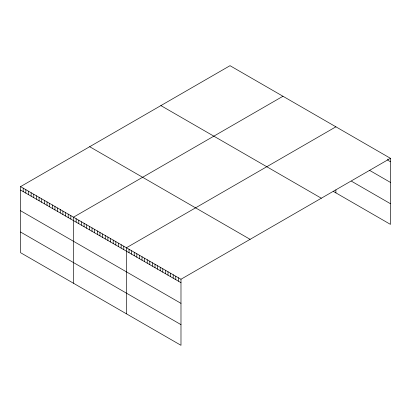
<?xml version="1.0" encoding="UTF-8"?>
<svg xmlns="http://www.w3.org/2000/svg" width="411" height="411" viewBox="0 0 411 411"><rect width="100%" height="100%" fill="white"/><g stroke="black" fill="none" stroke-linecap="round" stroke-linejoin="round"><path stroke-width="0.62" d="M390.45 158.312L180.984 279.244L180.984 345.312L20.55 252.688L20.55 186.62L230.016 65.688L390.45 158.312L390.45 224.38L333.254 191.356M282.958 96.251L73.492 217.188L73.492 283.256M335.905 126.819L126.434 247.751L126.434 313.824M390.45 161.744L387.85 160.244L387.85 159.098M369.669 170.416L390.45 182.412M351.487 181.215L390.45 203.707M160.891 105.596L321.325 198.22M89.675 146.712L250.109 239.336M20.55 186.62L180.984 279.244M20.55 190.052L180.984 282.676M20.55 210.72L180.984 303.349M20.55 232.02L180.984 324.644M335.905 189.933L335.905 192.887M178.384 277.744L178.384 281.175M175.79 276.249L175.79 279.675M173.19 274.748L173.19 278.175M170.591 273.248L170.591 276.68M167.996 271.748L167.996 275.18M165.397 270.248L165.397 273.68M162.802 268.748L162.802 272.18M160.203 267.248L160.203 270.679M157.603 265.747L157.603 269.179M155.009 264.247L155.009 267.679M152.409 262.747L152.409 266.179M149.815 261.252L149.815 264.679M147.215 259.752L147.215 263.179M144.615 258.252L144.615 261.684M142.021 256.752L142.021 260.184M139.421 255.252L139.421 258.683M136.827 253.751L136.827 257.183M134.227 252.251L134.227 255.683M131.628 250.751L131.628 254.183M129.033 249.251L129.033 252.683M123.788 246.225L123.788 249.657M121.142 244.699L121.142 248.126M118.496 243.168L118.496 246.6M115.845 241.642L115.845 245.069M113.2 240.111L113.2 243.543M110.554 238.585L110.554 242.012M107.903 237.055L107.903 240.486M105.257 235.529L105.257 238.955M102.611 233.998L102.611 237.43M99.965 232.472L99.965 235.899M97.315 230.941L97.315 234.373M94.669 229.415L94.669 232.842M92.023 227.884L92.023 231.316M89.377 226.358L89.377 229.79M86.726 224.827L86.726 228.259M84.08 223.301L84.08 226.733M81.435 221.77L81.435 225.202M78.789 220.245L78.789 223.676M76.138 218.714L76.138 222.145M70.846 215.657L70.846 219.089M68.2 214.131L68.2 217.563M65.549 212.6L65.549 216.032M62.904 211.074L62.904 214.506M60.258 209.543L60.258 212.975M57.612 208.017L57.612 211.449M54.961 206.486L54.961 209.918M52.315 204.961L52.315 208.392M49.669 203.435L49.669 206.861M47.024 201.904L47.024 205.336M44.373 200.378L44.373 203.805M41.727 198.847L41.727 202.279M39.081 197.321L39.081 200.748M36.435 195.79L36.435 199.222M33.784 194.264L33.784 197.691M31.138 192.733L31.138 196.165M28.493 191.207L28.493 194.634M25.847 189.677L25.847 193.108M23.196 188.151L23.196 191.583"/></g></svg>
